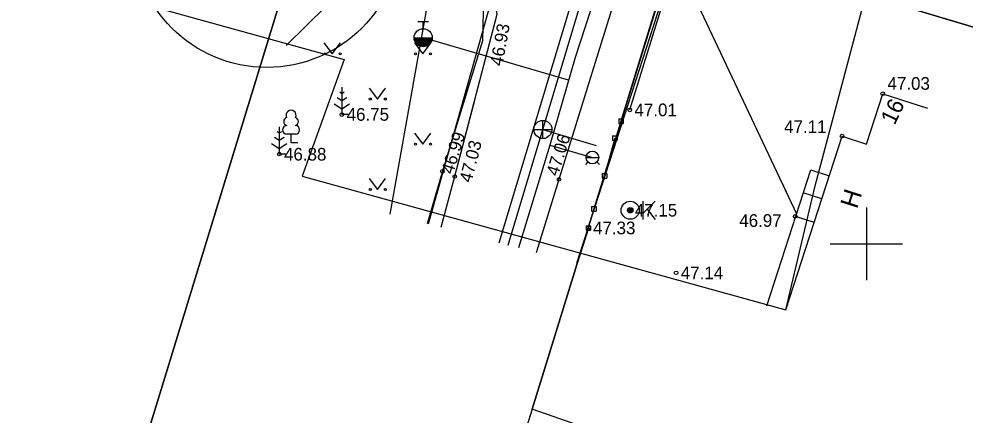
# Model space of a CAD drawing. Extents: x 641482 to 642227, y 6455262 to 6456242.
# Drawn here: x 642003.2 to 642055.5, y 6455790.5 to 6455812.4 of the extents above; entities that cross this region are included whole.
import ezdxf

# ---------------------------------------------------------------- set-up
doc = ezdxf.new("R2010")
doc.units = 0
for name, color, linetype in [('AED', 7, 'Continuous'), ('HALJASTUS', 7, 'Continuous'), ('HOONE', 7, 'Continuous'), ('KKAEV', 7, 'Continuous'), ('KORGUS-EH2000', 7, 'Continuous'), ('KTRASS', 7, 'Continuous'), ('MOOTPIIR', 7, 'Continuous'), ('MPOHULIIN', 7, 'Continuous'), ('PIIR', 7, 'Continuous'), ('PUU', 7, 'Continuous'), ('SIOHULIIN', 7, 'Continuous'), ('SITRASS', 7, 'Continuous'), ('TEE', 7, 'Continuous'), ('VKAEV', 7, 'Continuous'), ('VORK', 7, 'Continuous'), ('VTRASS', 7, 'Continuous')]:
    doc.layers.add(name, color=color, linetype=linetype)

msp = doc.modelspace()

# ---------------------------------------------------------------- linework, layer by layer
at = {"layer": 'AED'}
for p, q in [((642036.321, 6455806.898), (642036.321, 6455806.648)), ((642036.321, 6455806.898), (642036.571, 6455806.898)), ((642036.321, 6455806.648), (642036.571, 6455806.648)), ((642036.571, 6455806.898), (642036.571, 6455806.648)), ((642035.977, 6455805.971), (642035.977, 6455805.721)), ((642035.977, 6455805.971), (642036.227, 6455805.971)), ((642035.977, 6455805.721), (642036.227, 6455805.721)), ((642036.227, 6455805.971), (642036.227, 6455805.721)), ((642035.415, 6455803.88), (642035.415, 6455803.63)), ((642035.415, 6455803.88), (642035.665, 6455803.88)), ((642035.415, 6455803.63), (642035.665, 6455803.63)), ((642035.665, 6455803.88), (642035.665, 6455803.63)), ((642034.823, 6455802.057), (642034.823, 6455801.807)), ((642034.823, 6455802.057), (642035.073, 6455802.057)), ((642035.073, 6455802.057), (642035.073, 6455801.807)), ((642034.823, 6455801.807), (642035.073, 6455801.807)), ((642034.519, 6455801.001), (642034.519, 6455800.751)), ((642034.519, 6455801.001), (642034.769, 6455801.001)), ((642034.769, 6455801.001), (642034.769, 6455800.751)), ((642034.519, 6455800.751), (642034.769, 6455800.751))]:
    msp.add_line(p, q, dxfattribs=at)
for points in [[(642050.037, 6455813.961), (642043.205, 6455815.985), (642039.559, 6455816.994), (642036.446, 6455806.773)], [(642036.102, 6455805.846), (642035.54, 6455803.755)], [(642035.54, 6455803.755), (642034.948, 6455801.932)], [(642034.644, 6455800.876), (642034.034, 6455798.913)]]:
    msp.add_lwpolyline(points, dxfattribs=at)
at = {"layer": 'HALJASTUS'}
for p, q in [((642020.037, 6455811.107), (642020.5, 6455810.5)), ((642020.5, 6455810.5), (642020.946, 6455811.107)), ((642025.037, 6455811.107), (642025.5, 6455810.5)), ((642025.5, 6455810.5), (642025.946, 6455811.107)), ((642022.537, 6455808.607), (642023, 6455808)), ((642023, 6455808), (642023.446, 6455808.607)), ((642025.037, 6455806.107), (642025.5, 6455805.5)), ((642025.5, 6455805.5), (642025.946, 6455806.107)), ((642022.537, 6455803.607), (642023, 6455803)), ((642023, 6455803), (642023.446, 6455803.607))]:
    msp.add_line(p, q, dxfattribs=at)
msp.add_lwpolyline([(642036.932, 6455807.398), (642038.683, 6455813.052), (642039.684, 6455816.572), (642042.793, 6455815.685)], dxfattribs=at)
for centre in [(642020.099, 6455810.5), (642020.928, 6455810.5), (642025.099, 6455810.5), (642025.928, 6455810.5), (642022.599, 6455808), (642023.428, 6455808), (642025.099, 6455805.5), (642025.928, 6455805.5), (642022.599, 6455803), (642023.428, 6455803)]:
    msp.add_circle(centre, 0.055, dxfattribs=at)
at = {"layer": 'HOONE'}
for p, q in [((642047.542, 6455802.489), (642046.519, 6455802.82)), ((642047.116, 6455801.176), (642046.094, 6455801.508))]:
    msp.add_line(p, q, dxfattribs=at)
for points in [[(642045.556, 6455796.363), (642048.663, 6455805.947), (642050.008, 6455805.511), (642050.908, 6455808.287), (642053.373, 6455807.488)], [(642044.495, 6455796.578), (642046.928, 6455804.081), (642047.951, 6455803.749)]]:
    msp.add_lwpolyline(points, dxfattribs=at)
at = {"layer": 'KKAEV'}
for p, q in [((642032.131, 6455805.818), (642032.131, 6455806.818)), ((642031.631, 6455806.318), (642032.631, 6455806.318))]:
    msp.add_line(p, q, dxfattribs=at)
msp.add_circle((642032.131, 6455806.318), 0.5, dxfattribs=at)
at = {"layer": 'KORGUS-EH2000'}
for centre in [(642050.91, 6455808.29), (642021.03, 6455807.14), (642036.93, 6455807.4), (642048.66, 6455805.95), (642017.57, 6455804.96), (642026.58, 6455804.01), (642027.26, 6455803.72), (642033.02, 6455803.56), (642036.95, 6455801.86), (642046.07, 6455801.52), (642034.64, 6455800.88), (642039.49, 6455798.4)]:
    msp.add_circle(centre, 0.1, dxfattribs=at)
at = {"layer": 'KTRASS'}
for points in [[(642032.131, 6455806.318), (642037.808, 6455825.225)], [(642030.206, 6455799.924), (642032.131, 6455806.318)], [(642032.131, 6455806.318), (642035.066, 6455805.431)]]:
    msp.add_lwpolyline(points, dxfattribs=at)
at = {"layer": 'MOOTPIIR'}
msp.add_lwpolyline([(641775.456, 6455846.963), (641826.346, 6455854.318), (641863.6, 6455851.851), (641875.716, 6455850.373), (642021.158, 6455810.188), (642018.83, 6455803.746), (642045.556, 6455796.363), (642047.181, 6455803.199), (642055.262, 6455833.646), (642026.772, 6455837.681), (642011.118, 6455839.165), (641910.013, 6455866.5), (641898.748, 6455904.869), (641874.779, 6455897.435), (641878.375, 6455888.802), (641875.259, 6455877.771), (641867.828, 6455874.893), (641815.857, 6455879.897), (641683.133, 6455833.294)], dxfattribs=at)
at = {"layer": 'MPOHULIIN'}
for points in [[(642039.462, 6455815.842), (642033.987, 6455798.925)], [(642039.462, 6455815.842), (642046.144, 6455801.664)], [(642045.281, 6455803.496), (642046.144, 6455801.664)]]:
    msp.add_lwpolyline(points, dxfattribs=at)
at = {"layer": 'PIIR'}
for points in [[(641988.51, 6455718.47), (641896.22, 6455741.2), (641899.82, 6455755.42), (641903.62, 6455770.27), (641920.87, 6455838.11), (642017.81, 6455814.02)], [(642039.57, 6455816.86), (642080.42, 6455804.66), (642071.27, 6455777), (642031.54, 6455790.87)]]:
    msp.add_lwpolyline(points, close=True, dxfattribs=at)
msp.add_lwpolyline([(641924.53, 6455488.13), (641995.46, 6455716.76), (641988.51, 6455718.47), (642017.81, 6455814.02), (642026.82, 6455832.03), (642045.44, 6455826.43), (642094.28, 6455810.61), (642103.45, 6455813.17), (642094.83, 6455800), (642080.42, 6455804.66), (642039.57, 6455816.86), (642031.54, 6455790.87), (642024.53, 6455768.56), (642006.77, 6455711.12), (641992.17, 6455663.9), (641984.41, 6455639.78), (641975.89, 6455613.02)], dxfattribs=at)
at = {"layer": 'PUU'}
for p, q in [((642021.033, 6455808.295), (642020.909, 6455808.378)), ((642021.033, 6455808.645), (642021.033, 6455807.145)), ((642021.157, 6455808.378), (642021.033, 6455808.295)), ((642020.609, 6455807.734), (642021.033, 6455807.452)), ((642021.033, 6455807.895), (642020.766, 6455808.073)), ((642021.3, 6455808.073), (642021.033, 6455807.895)), ((642021.033, 6455807.452), (642021.457, 6455807.734)), ((642021.393, 6455807.145), (642021.033, 6455807.145)), ((642017.571, 6455806.105), (642017.447, 6455806.188)), ((642017.571, 6455806.455), (642017.571, 6455804.955)), ((642017.695, 6455806.188), (642017.571, 6455806.105)), ((642018.459, 6455806.059), (642017.979, 6455806.059)), ((642018.219, 6455805.584), (642018.219, 6455806.059)), ((642017.147, 6455805.544), (642017.571, 6455805.262)), ((642017.571, 6455805.705), (642017.304, 6455805.883)), ((642017.838, 6455805.883), (642017.571, 6455805.705)), ((642017.571, 6455805.262), (642017.995, 6455805.544)), ((642018.599, 6455805.584), (642018.219, 6455805.584)), ((642017.931, 6455804.955), (642017.571, 6455804.955))]:
    msp.add_line(p, q, dxfattribs=at)
msp.add_circle((642016.88, 6455817.16), 7.418, dxfattribs=at)
for centre, radius, start, end in [((642018.219, 6455807.104), 0.277, 332.5799, 207.4201), ((642018.049, 6455806.757), 0.233, 109.0217, 253.1415), ((642018.389, 6455806.757), 0.233, 286.8508, 70.9859), ((642017.982, 6455806.296), 0.238, 90.0016, 269.3953), ((642018.456, 6455806.296), 0.238, 270.6047, 89.9984)]:
    msp.add_arc(centre, radius, start, end, dxfattribs=at)
at = {"layer": 'SIOHULIIN'}
msp.add_lwpolyline([(642023.699, 6455801.642), (642029.568, 6455834.573), (642029.59, 6455834.67)], dxfattribs=at)
at = {"layer": 'SITRASS'}
msp.add_lwpolyline([(642032.081, 6455832.907), (642029.541, 6455814.356), (642025.796, 6455801.088)], dxfattribs=at)
at = {"layer": 'TEE'}
for points in [[(642050.527, 6455815.807), (642045.635, 6455817.247), (642040.969, 6455818.733), (642039.89, 6455818.731), (642038.862, 6455818.463), (642038.007, 6455817.855), (642037.366, 6455817.022), (642036.91, 6455816.111), (642036.612, 6455815.137), (642033.021, 6455803.557), (642031.756, 6455799.514)], [(642027.41, 6455817.861), (642028.119, 6455816.405), (642028.851, 6455813.701), (642028.795, 6455811.216), (642026.579, 6455804.007), (642025.74, 6455801.103)], [(642027.41, 6455817.861), (642028.449, 6455816.712), (642029.206, 6455815.076), (642029.585, 6455812.663), (642027.255, 6455803.724), (642026.503, 6455800.902)], [(642017.952, 6455810.952), (642020.152, 6455813.125)], [(642027.847, 6455808.131), (642026.579, 6455804.007), (642025.74, 6455801.103)], [(642028.368, 6455807.992), (642027.255, 6455803.724), (642026.503, 6455800.902)]]:
    msp.add_lwpolyline(points, dxfattribs=at)
at = {"layer": 'VKAEV'}
for p, q in [((642025.219, 6455812.284), (642025.819, 6455812.284)), ((642025.519, 6455811.884), (642025.519, 6455812.284)), ((642025.019, 6455811.384), (642026.019, 6455811.384)), ((642034.619, 6455804.523), (642034.479, 6455804.383)), ((642034.516, 6455804.77), (642035.216, 6455804.77)), ((642035.113, 6455804.523), (642035.253, 6455804.383)), ((642037.661, 6455802.352), (642037.661, 6455801.352)), ((642038.327, 6455802.352), (642037.661, 6455801.686)), ((642037.899, 6455801.924), (642038.327, 6455801.352))]:
    msp.add_line(p, q, dxfattribs=at)
for centre, radius in [((642025.519, 6455811.384), 0.5), ((642034.866, 6455804.77), 0.35), ((642036.954, 6455801.858), 0.5), ((642036.954, 6455801.858), 0.15), ((642036.954, 6455801.858), 0.125), ((642036.954, 6455801.858), 0.1), ((642036.954, 6455801.858), 0.075), ((642036.954, 6455801.858), 0.05), ((642036.954, 6455801.858), 0.025)]:
    msp.add_circle(centre, radius, dxfattribs=at)
for radius in [0.479, 0.459, 0.438, 0.417, 0.396, 0.376, 0.355, 0.334, 0.313, 0.293, 0.272, 0.251, 0.23, 0.21, 0.189, 0.168, 0.147, 0.127, 0.106, 0.0851, 0.0643, 0.0436, 0.0228]:
    msp.add_arc((642025.519, 6455811.384), radius, 180, 0, dxfattribs=at)
at = {"layer": 'VORK'}
for p, q in [((642050, 6455802), (642050, 6455798)), ((642048, 6455800), (642052, 6455800))]:
    msp.add_line(p, q, dxfattribs=at)
at = {"layer": 'VTRASS'}
for points in [[(642029.722, 6455800.051), (642037.115, 6455824.654), (641952.319, 6455847.941), (641956.187, 6455833.831), (641960.1, 6455822.13)], [(642041.609, 6455835.537), (642039.09, 6455826.47), (642038.841, 6455825.449), (642033.92, 6455810.288), (642032.508, 6455805.459), (642030.776, 6455799.773)], [(642033.555, 6455809.04), (642025.537, 6455811.384)], [(642032.508, 6455805.459), (642034.866, 6455804.77)]]:
    msp.add_lwpolyline(points, dxfattribs=at)

# ---------------------------------------------------------------- texts
at = {"layer": 'HOONE'}
for s, height, rotation, p in [('16', 0.9, 64.44, (642051.56, 6455806.52)), ('H', 1, 72.2092, (642049.487, 6455801.893))]:
    msp.add_text(s, height=height, rotation=rotation, dxfattribs=at).set_placement(p)
at = {"layer": 'KORGUS-EH2000'}
for s, rotation, p in [(' 46.93', 79.8107, (642029.849, 6455809.534)), (' 46.99', 72.9129, (642027.09, 6455803.56)), (' 47.06', 72.7711, (642032.89, 6455803.45)), (' 47.03', 75.3906, (642028.11, 6455803.09))]:
    msp.add_text(s, height=0.7, rotation=rotation, dxfattribs=at).set_placement(p)
for s, p in [(' 47.03', (642050.91, 6455808.51)), (' 47.01', (642036.93, 6455807.05)), (' 46.75', (642021.03, 6455806.8)), (' 47.11', (642045.2, 6455806.12)), (' 46.88', (642017.57, 6455804.6)), (' 47.15', (642036.95, 6455801.51)), (' 46.97', (642042.72, 6455800.94)), (' 47.33', (642034.64, 6455800.53)), (' 47.14', (642039.49, 6455798.05))]:
    msp.add_text(s, height=0.7, dxfattribs=at).set_placement(p)

doc.saveas('drawing.dxf')
